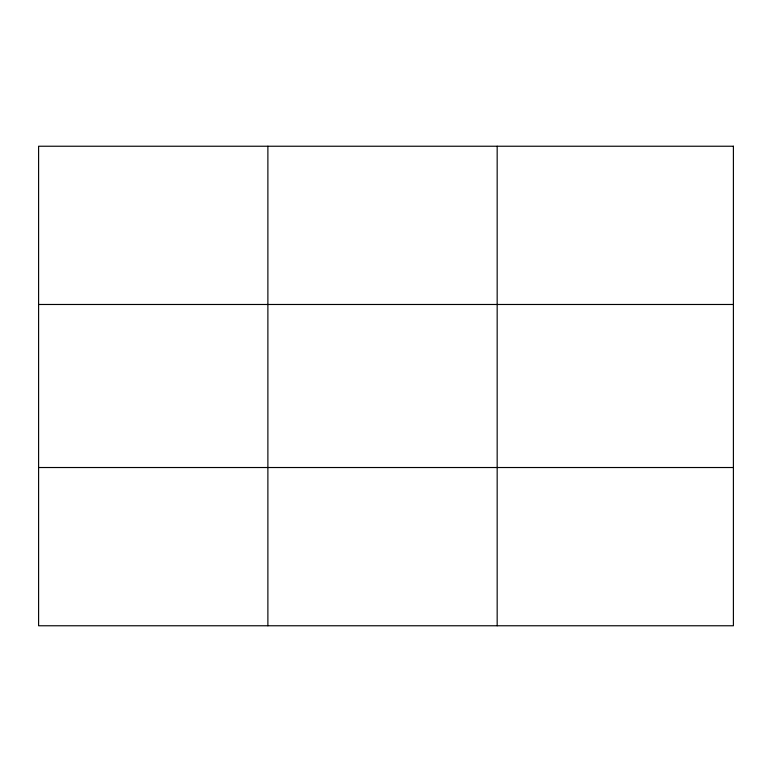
<?xml version="1.0" encoding="UTF-8"?>
<svg xmlns="http://www.w3.org/2000/svg" width="772" height="772" viewBox="0 0 772 772"><rect width="100%" height="100%" fill="white"/><g stroke="black" fill="none" stroke-linecap="round" stroke-linejoin="round"><path stroke-width="1.16" d="M267.884 146.236L267.884 625.764M497.168 146.236L497.168 625.764M38.6 304.477L733.4 304.477M38.6 467.523L733.4 467.523M733.4 146.236L38.6 146.236L38.6 625.764L733.4 625.764L733.4 146.236"/></g></svg>
